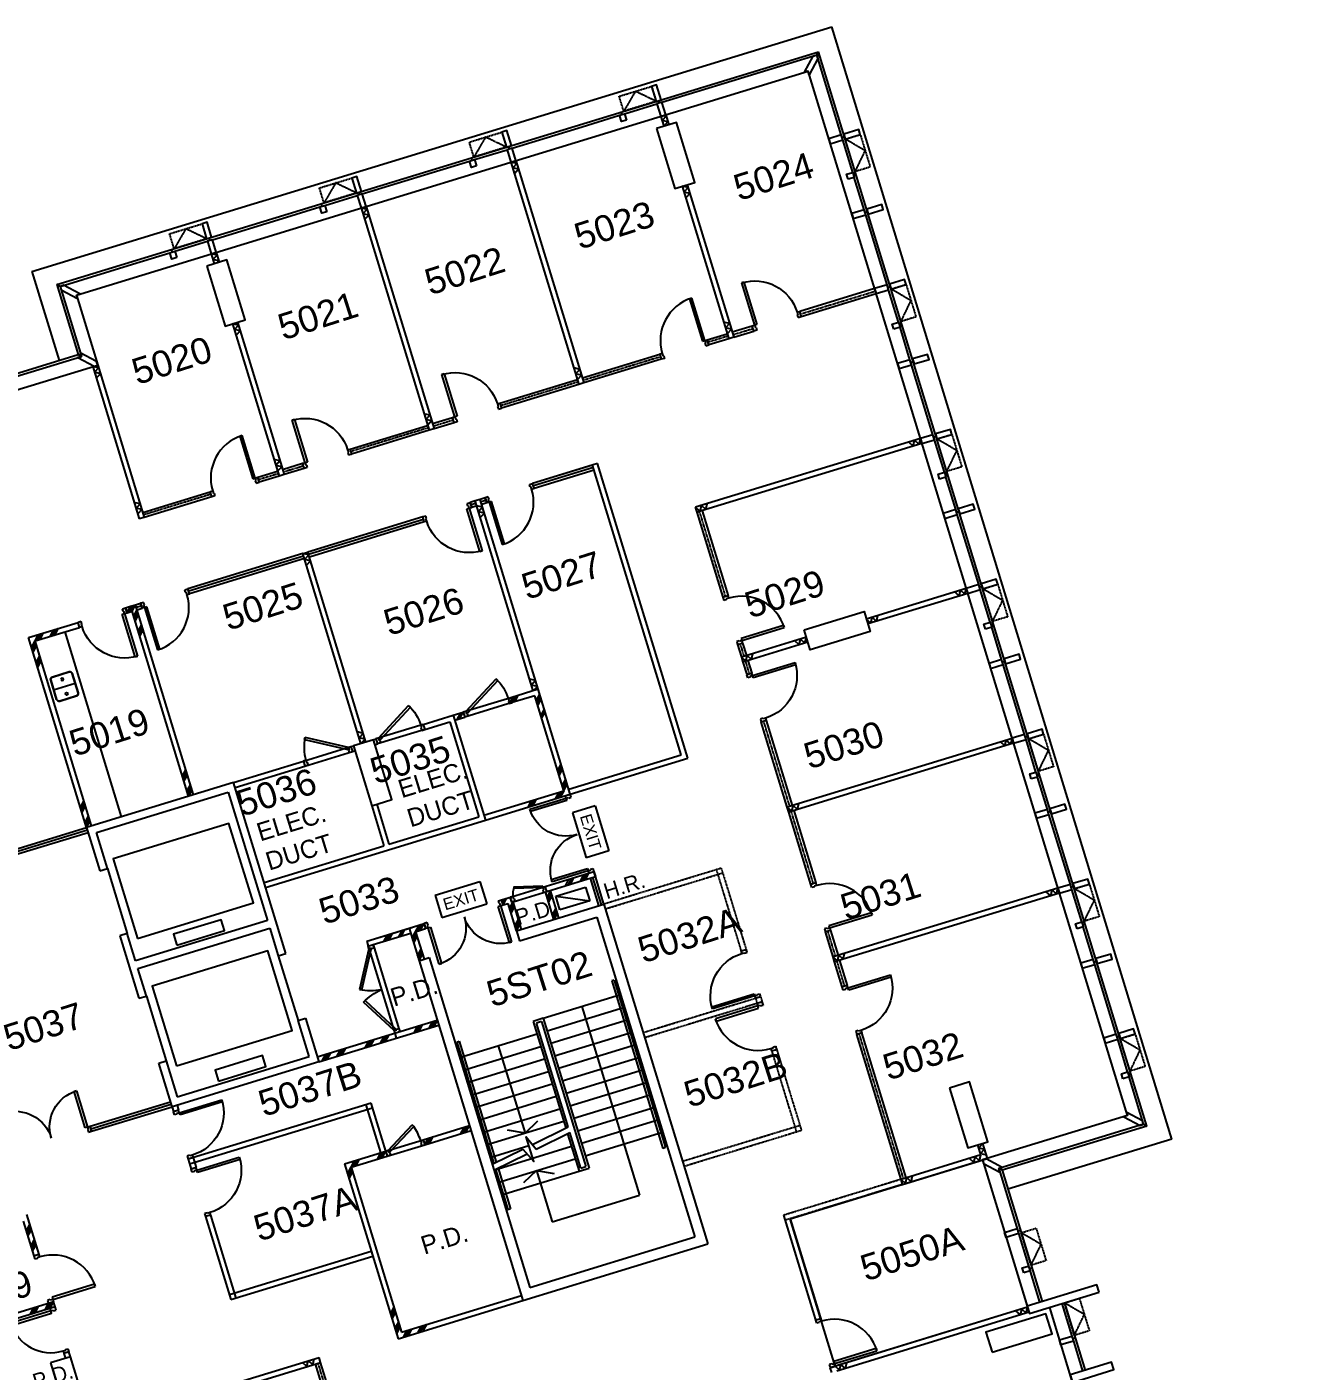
# Model space of a CAD drawing. Header units: millimetres. Extents: x 0 to 98691, y 3311 to 112614.
# Drawn here: x 34473 to 58829, y 40851 to 66577 of the extents above; entities that cross this region are included whole.
import ezdxf
from ezdxf.enums import TextEntityAlignment as Align

# ---------------------------------------------------------------- set-up
doc = ezdxf.new("R2010")
doc.units = ezdxf.units.MM
doc.linetypes.add('HIDDEN', pattern=[9.525, 6.35, -3.175])
doc.linetypes.add('HIDDEN2', pattern=[4.7625, 3.175, -1.5875])
for name, color, linetype in [('DLN041_3', 8, 'Continuous'), ('DLN041__', 8, 'Continuous'), ('DLN061__', 8, 'Continuous'), ('DLN210__', 8, 'Continuous'), ('DLN220__', 8, 'Continuous'), ('DLN228__', 8, 'Continuous'), ('DLN240__', 8, 'Continuous'), ('DLN280__', 8, 'Continuous'), ('DLN314__', 8, 'Continuous'), ('DLN315__', 8, 'Continuous'), ('DLN325__', 8, 'Continuous'), ('DLN580__', 8, 'Continuous'), ('DLN583__', 8, 'Continuous'), ('DLN661__', 8, 'Continuous'), ('DLN740__', 8, 'Continuous'), ('FITDOOR', 8, 'Continuous'), ('FURNITURE', 8, 'Continuous')]:
    doc.layers.add(name, color=color, linetype=linetype)
doc.styles.add('ROMANS', font='swissl.ttf')
doc.styles.add('SWIS721LT750', font='swissl.ttf')

# ---------------------------------------------------------------- blocks, each defined once
blk = doc.blocks.new('FSEX-V01')
at = {"layer": 'DLN580__'}
for p, q in [((0, 300), (0, 0)), ((0, 300), (600, 300)), ((600, 300), (600, 0)), ((0, 0), (600, 0))]:
    blk.add_line(p, q, dxfattribs=at)
at = {"layer": 'DLN580__', "style": 'ROMANS'}
blk.add_text('EXIT', height=150, dxfattribs=at).set_placement((300, 150), align=Align.MIDDLE)
blk = doc.blocks.new('DR1CR2')
at = {"layer": 'FITDOOR'}
for p, q in [((-50, 0), (-50, -50)), ((-50, 0), (0, 0)), ((0, 0), (0, -25)), ((-62.5, -50), (-50, -50)), ((-62.5, -50), (-62.5, -100)), ((-62.5, -100), (0, -100)), ((-12, -25), (0, -25)), ((-12, -75), (0, -75)), ((0, -75), (0, -100))]:
    blk.add_line(p, q, dxfattribs=at)
blk = doc.blocks.new('DR1AD')
at = {"layer": 'FITDOOR'}
for p, q in [((-45, 1), (0, 1)), ((-45, 1), (-45, 0)), ((0, 0), (0, 1)), ((-45, 0), (0, 0))]:
    blk.add_line(p, q, dxfattribs=at)
blk = doc.blocks.new('DR1AM')
at = {"layer": 'FITDOOR'}
blk.add_arc((0, 0), 1, 90, 180, dxfattribs=at)
blk = doc.blocks.new('DR1CL2')
at = {"layer": 'FITDOOR'}
for p, q in [((50, 0), (0, 0)), ((0, 0), (0, -25)), ((50, 0), (50, -50)), ((12, -25), (0, -25)), ((0, -75), (0, -100)), ((12, -75), (0, -75)), ((62.5, -100), (0, -100)), ((62.5, -50), (50, -50)), ((62.5, -50), (62.5, -100))]:
    blk.add_line(p, q, dxfattribs=at)
blk = doc.blocks.new('FSHR-V01')
at = {"layer": 'DLN580__'}
for p, q in [((0, 0), (600, -273)), ((0, 0), (600, 0)), ((0, -273), (0, 0)), ((600, 0), (600, -273)), ((600, -273), (0, -273))]:
    blk.add_line(p, q, dxfattribs=at)
blk = doc.blocks.new('DR1CD')
at = {"layer": 'FITDOOR'}
for p, q in [((0, 1), (45, 1)), ((0, 1), (0, 0)), ((45, 0), (45, 1)), ((0, 0), (45, 0))]:
    blk.add_line(p, q, dxfattribs=at)
blk = doc.blocks.new('DR2M')
at = {"layer": 'FITDOOR'}
for centre, start, end in [((0, 0), 0, 90), ((1, 0), 90, 180)]:
    blk.add_arc(centre, 0.5, start, end, dxfattribs=at)
blk = doc.blocks.new('WINDOW-OPEN')
at = {"layer": 'DLN314__', "linetype": 'HIDDEN2', "ltscale": 0.05}
blk.add_lwpolyline([(650, 0), (0, 0), (0, 300), (650, 300)], close=True, dxfattribs=at)
blk.add_lwpolyline([(650, 0), (325, 300), (0, 0)], dxfattribs=at)
blk = doc.blocks.new('SANSS-V01')
at = {"layer": 'DLN740__'}
blk.add_lwpolyline([(192, 482), (-192, 482, 0.414214), (-240, 434), (-240, 98, 0.414214), (-192, 50), (192, 50, 0.414214), (240, 98), (240, 434, 0.414214)], format="xyb", close=True, dxfattribs=at)
blk.add_circle((-144, 266), 24, dxfattribs=at)
blk = doc.blocks.new('314')
at = {"layer": 'DLN314__'}
blk.add_line((600, -250), (600, -300), dxfattribs=at)
for points in [[(650, 0), (550, 0), (550, -250), (650, -250)], [(650, -300), (550, -300), (550, -600), (650, -600)]]:
    blk.add_lwpolyline(points, close=True, dxfattribs=at)
blk = doc.blocks.new('210')
at = {"layer": 'DLN314__'}
blk.add_line((1350, -250), (1350, -300), dxfattribs=at)
blk.add_lwpolyline([(1300, -125), (1400, -125), (1400, -250), (1300, -250)], close=True, dxfattribs=at)
blk = doc.blocks.new('314-1')
at = {"layer": 'DLN314__'}
blk.add_line((-250, -250), (-300, -300), dxfattribs=at)
blk.add_lwpolyline([(71, 0), (0, 0), (0, 71), (-250, -179), (-250, -250), (-179, -250)], close=True, dxfattribs=at)
blk = doc.blocks.new('dh')
at = {"layer": 'DLN314__'}
blk.add_line((38450, 50), (38450, 0), dxfattribs=at)
blk.add_lwpolyline([(38500, 50), (38500, 300), (38400, 300), (38400, 50)], close=True, dxfattribs=at)
blk = doc.blocks.new('314-2')
at = {"layer": 'DLN314__'}
blk.add_line((-375, 199), (-312, 166), dxfattribs=at)
blk.add_lwpolyline([(-333, 234), (-312, 166), (-380, 145), (-68, -21), (0, 0), (-21, 68)], close=True, dxfattribs=at)
blk = doc.blocks.new('A$C5E6A116D')
at = {"layer": 'DLN314__'}
blk.add_line((0, 0), (50, 50), dxfattribs=at)
blk.add_lwpolyline([(-21, 50), (50, 50), (50, -21), (300, 229), (300, 300), (229, 300)], close=True, dxfattribs=at)
blk = doc.blocks.new('g')
at = {"layer": 'DLN061__'}
for p, q in [((-200, 0), (-100, 100)), ((-150, 0), (-50, 100)), ((-100, 0), (0, 100)), ((100, 0), (200, 100)), ((150, 0), (250, 100)), ((200, 0), (300, 100))]:
    blk.add_line(p, q, dxfattribs=at)

msp = doc.modelspace()

# ---------------------------------------------------------------- linework, layer by layer
at = {"layer": 'DLN061__'}
for p, q in [((46712, 64869), (46633, 64785)), ((46712, 64869), (46660, 64881)), ((46746, 64759), (46633, 64785)), ((46746, 64759), (46667, 64674)), ((43852, 63962), (43739, 63988)), ((43852, 63962), (43773, 63878)), ((43886, 63852), (43773, 63878)), ((43886, 63852), (43807, 63767)), ((47130, 63501), (47018, 63527)), ((47130, 63501), (47051, 63416)), ((47164, 63390), (47051, 63416)), ((47164, 63390), (47085, 63306)), ((40983, 63085), (40870, 63111)), ((40983, 63085), (40904, 63001)), ((41017, 62975), (40904, 63001)), ((41017, 62975), (40938, 62890)), ((38114, 62208), (38002, 62234)), ((38114, 62208), (38035, 62124)), ((38148, 62098), (38035, 62124)), ((38148, 62098), (38111, 62058)), ((38523, 60869), (38411, 60895)), ((38523, 60869), (38445, 60785)), ((38557, 60759), (38445, 60785)), ((38557, 60759), (38478, 60674)), ((47925, 60900), (47813, 60926)), ((47925, 60900), (47846, 60816)), ((47959, 60790), (47846, 60816)), ((47959, 60790), (47880, 60705)), ((35846, 60051), (35733, 60077)), ((35846, 60051), (35767, 59966)), ((35879, 59940), (35767, 59966)), ((45056, 60023), (44944, 60049)), ((45056, 60023), (44977, 59939)), ((35879, 59940), (35801, 59856)), ((45090, 59913), (44977, 59939)), ((45090, 59913), (45011, 59828)), ((42187, 59146), (42075, 59172)), ((42187, 59146), (42109, 59062)), ((42221, 59036), (42109, 59062)), ((42221, 59036), (42142, 58951)), ((51442, 58553), (51468, 58665)), ((51552, 58587), (51468, 58665)), ((51552, 58587), (51578, 58699)), ((51442, 58553), (51357, 58632)), ((39318, 58269), (39206, 58295)), ((39318, 58269), (39240, 58185)), ((39352, 58159), (39240, 58185)), ((39352, 58159), (39273, 58074)), ((36641, 57450), (36528, 57476)), ((36641, 57450), (36562, 57366)), ((43197, 57383), (43084, 57409)), ((43197, 57383), (43118, 57299)), ((47359, 57305), (47275, 57383)), ((47359, 57305), (47385, 57417)), ((47470, 57338), (47385, 57417)), ((47470, 57338), (47496, 57451)), ((36674, 57340), (36562, 57366)), ((36674, 57340), (36596, 57255)), ((43231, 57273), (43118, 57299)), ((43231, 57273), (43152, 57188)), ((39868, 56470), (39756, 56496)), ((39868, 56470), (39790, 56386)), ((39902, 56360), (39790, 56386)), ((39902, 56360), (39823, 56275)), ((52429, 55718), (52455, 55830)), ((52319, 55684), (52235, 55763)), ((52319, 55684), (52345, 55796)), ((52429, 55718), (52345, 55796)), ((36390, 55363), (36457, 55488)), ((36438, 55377), (36504, 55502)), ((36486, 55392), (36552, 55517)), ((36515, 55296), (36581, 55421)), ((36530, 55248), (36596, 55373)), ((36544, 55201), (36611, 55326)), ((50738, 55200), (50764, 55313)), ((35013, 54942), (35079, 55067)), ((36603, 55009), (36669, 55134)), ((36617, 54962), (36684, 55086)), ((50627, 55167), (50543, 55245)), ((50627, 55167), (50653, 55279)), ((50738, 55200), (50653, 55279)), ((34564, 54700), (34631, 54825)), ((34631, 54825), (34697, 54950)), ((34678, 54839), (34745, 54964)), ((34726, 54854), (34793, 54979)), ((34917, 54912), (34984, 55037)), ((34965, 54927), (35032, 55052)), ((36632, 54914), (36698, 55039)), ((49259, 54748), (49174, 54827)), ((49259, 54748), (49285, 54861)), ((49369, 54782), (49285, 54861)), ((49369, 54782), (49395, 54895)), ((34579, 54652), (34645, 54777)), ((34593, 54604), (34660, 54729)), ((48237, 54436), (48262, 54548)), ((48347, 54469), (48262, 54548)), ((48347, 54469), (48373, 54582)), ((34652, 54413), (34718, 54538)), ((34666, 54365), (34733, 54490)), ((34681, 54317), (34747, 54442)), ((48237, 54436), (48152, 54514)), ((44211, 54066), (44099, 54092)), ((44211, 54066), (44132, 53981)), ((43765, 53644), (43831, 53769)), ((43813, 53658), (43879, 53783)), ((44245, 53955), (44132, 53981)), ((44245, 53955), (44166, 53871)), ((44225, 53680), (44291, 53805)), ((43717, 53629), (43784, 53754)), ((44239, 53632), (44306, 53757)), ((44254, 53584), (44320, 53709)), ((44312, 53393), (44379, 53518)), ((42713, 53322), (42779, 53447)), ((42761, 53337), (42827, 53462)), ((44327, 53345), (44393, 53470)), ((40912, 53057), (40799, 53083)), ((40912, 53057), (40833, 52973)), ((40946, 52947), (40833, 52973)), ((40946, 52947), (40867, 52862)), ((53196, 52815), (53112, 52894)), ((53196, 52815), (53222, 52927)), ((53307, 52849), (53222, 52927)), ((53307, 52849), (53333, 52961)), ((37451, 52236), (37517, 52361)), ((37465, 52188), (37532, 52313)), ((37480, 52140), (37546, 52265)), ((44634, 52341), (44700, 52466)), ((44648, 52293), (44715, 52418)), ((44663, 52245), (44729, 52370)), ((37538, 51949), (37605, 52074)), ((37553, 51901), (37619, 52026)), ((37568, 51854), (37634, 51978)), ((44722, 52054), (44788, 52179)), ((44736, 52006), (44803, 52131)), ((44751, 51958), (44817, 52083)), ((35500, 51640), (35566, 51765)), ((35514, 51592), (35581, 51717)), ((44129, 51768), (44063, 51643)), ((44177, 51783), (44111, 51658)), ((44225, 51798), (44158, 51673)), ((44655, 51929), (44589, 51804)), ((44703, 51944), (44637, 51819)), ((44751, 51958), (44684, 51833)), ((49224, 51601), (49250, 51713)), ((35529, 51544), (35595, 51669)), ((35587, 51353), (35654, 51478)), ((49114, 51567), (49029, 51646)), ((49114, 51567), (49140, 51679)), ((49224, 51601), (49140, 51679)), ((35602, 51305), (35668, 51430)), ((35617, 51257), (35683, 51382)), ((44784, 50139), (44851, 50263)), ((44832, 50153), (44898, 50278)), ((44880, 50168), (44946, 50293)), ((45071, 50226), (45138, 50351)), ((45119, 50241), (45185, 50366)), ((45167, 50256), (45233, 50380)), ((44497, 50051), (44431, 49926)), ((44512, 50003), (44446, 49878)), ((44527, 49955), (44460, 49830)), ((54073, 49946), (53989, 50025)), ((54073, 49946), (54099, 50059)), ((54184, 49980), (54099, 50059)), ((54184, 49980), (54210, 50092)), ((43574, 49821), (43607, 49883)), ((43589, 49773), (43655, 49898)), ((43714, 49707), (43780, 49832)), ((43728, 49659), (43795, 49784)), ((43743, 49611), (43809, 49736)), ((44600, 49716), (44533, 49591)), ((44614, 49668), (44548, 49544)), ((41963, 49276), (42030, 49401)), ((42011, 49291), (42077, 49416)), ((43816, 49372), (43882, 49497)), ((43831, 49324), (43897, 49449)), ((43845, 49276), (43912, 49401)), ((44629, 49621), (44563, 49496)), ((41370, 49199), (41303, 49074)), ((41418, 49214), (41351, 49089)), ((41657, 49287), (41590, 49162)), ((41704, 49302), (41638, 49177)), ((41849, 49137), (41915, 49261)), ((41864, 49089), (41930, 49214)), ((41878, 49041), (41945, 49166)), ((41915, 49261), (41982, 49386)), ((41951, 48802), (42018, 48927)), ((41966, 48754), (42032, 48879)), ((41981, 48706), (42047, 48831)), ((49991, 48698), (49906, 48777)), ((49991, 48698), (50017, 48810)), ((50101, 48732), (50017, 48810)), ((50101, 48732), (50127, 48844)), ((41946, 47451), (41880, 47326)), ((41994, 47466), (41927, 47341)), ((42042, 47481), (41975, 47356)), ((42233, 47539), (42166, 47414)), ((42281, 47554), (42214, 47429)), ((42328, 47568), (42262, 47443)), ((41017, 47167), (40950, 47042)), ((41065, 47182), (40998, 47057)), ((41112, 47196), (41046, 47072)), ((41304, 47255), (41237, 47130)), ((41351, 47270), (41285, 47145)), ((41399, 47284), (41333, 47159)), ((40188, 46914), (40122, 46789)), ((40236, 46929), (40170, 46804)), ((40284, 46943), (40217, 46818)), ((40475, 47002), (40409, 46877)), ((40523, 47016), (40456, 46891)), ((40571, 47031), (40504, 46906)), ((42831, 45411), (42898, 45536)), ((42879, 45426), (42945, 45550)), ((42090, 45184), (42156, 45309)), ((42138, 45199), (42204, 45324)), ((42186, 45214), (42252, 45339)), ((42783, 45396), (42850, 45521)), ((41182, 44907), (41248, 45032)), ((41229, 44921), (41296, 45046)), ((41277, 44936), (41344, 45061)), ((52696, 45125), (52775, 45209)), ((52696, 45125), (52808, 45099)), ((52730, 45014), (52808, 45099)), ((40679, 44753), (40746, 44878)), ((40727, 44768), (40794, 44893)), ((40775, 44782), (40841, 44907)), ((52601, 44843), (52517, 44921)), ((52601, 44843), (52627, 44955)), ((52711, 44876), (52627, 44955)), ((52711, 44876), (52737, 44989)), ((52730, 45014), (52842, 44989)), ((40613, 44628), (40679, 44753)), ((40628, 44580), (40694, 44705)), ((40642, 44533), (40709, 44658)), ((51292, 44442), (51207, 44521)), ((51292, 44442), (51318, 44555)), ((51402, 44476), (51318, 44555)), ((51402, 44476), (51428, 44589)), ((41498, 42076), (41432, 41951)), ((41513, 42028), (41446, 41903)), ((41527, 41980), (41461, 41855)), ((53493, 41926), (53408, 42005)), ((53493, 41926), (53519, 42038)), ((53603, 41960), (53519, 42038)), ((53603, 41960), (53629, 42072)), ((41586, 41789), (41519, 41664)), ((41600, 41741), (41534, 41616)), ((41615, 41693), (41549, 41568)), ((42027, 41714), (41960, 41589)), ((42075, 41729), (42008, 41604)), ((42122, 41744), (42056, 41619)), ((41740, 41627), (41674, 41502)), ((41788, 41641), (41721, 41516)), ((41836, 41656), (41769, 41531)), ((39834, 40939), (39750, 41018)), ((39834, 40939), (39860, 41052)), ((39945, 40973), (39860, 41052)), ((39945, 40973), (39971, 41086)), ((50032, 40868), (49947, 40947)), ((50032, 40868), (50058, 40980)), ((50142, 40902), (50058, 40980)), ((50142, 40902), (50168, 41014))]:
    msp.add_line(p, q, dxfattribs=at)
at = {"layer": 'DLN210__'}
for p, q in [((34570, 61896), (49881, 66577)), ((56389, 45290), (49881, 66577)), ((35045, 61644), (49629, 66102)), ((47970, 65543), (49595, 66040)), ((50063, 64510), (49595, 66040)), ((55915, 45542), (49629, 66102)), ((35420, 61445), (49429, 65728)), ((55540, 45741), (49429, 65728)), ((46631, 65134), (47970, 65543)), ((45914, 64914), (46535, 65104)), ((45101, 64666), (45818, 64885)), ((43762, 64257), (45101, 64666)), ((50282, 63793), (50092, 64414)), ((43045, 64037), (43666, 64227)), ((42232, 63789), (42949, 64008)), ((40893, 63379), (42232, 63789)), ((50502, 63076), (50312, 63697)), ((40176, 63160), (40797, 63350)), ((39363, 62912), (40080, 63131)), ((38024, 62502), (39363, 62912)), ((50940, 61641), (50531, 62980)), ((37307, 62283), (37928, 62473)), ((35107, 61611), (36494, 62035)), ((36494, 62035), (37211, 62254)), ((34570, 61896), (35091, 60194)), ((35045, 61644), (35454, 60305)), ((35107, 61611), (35517, 60272)), ((51160, 60924), (50970, 61545)), ((35420, 61445), (35829, 60106)), ((51379, 60207), (51189, 60828)), ((30242, 58712), (35454, 60305)), ((32696, 59409), (35517, 60272)), ((30043, 58337), (35829, 60106)), ((51817, 58772), (51408, 60111)), ((52037, 58055), (51847, 58677)), ((52256, 57338), (52066, 57959)), ((52695, 55903), (52285, 57242)), ((52914, 55186), (52724, 55808)), ((53133, 54469), (52943, 55090)), ((53572, 53034), (53162, 54373)), ((53791, 52317), (53601, 52939)), ((54010, 51600), (53820, 52221)), ((54449, 50165), (54039, 51504)), ((54668, 49448), (54478, 50070)), ((54887, 48731), (54697, 49353)), ((55326, 47296), (54917, 48635)), ((55545, 46579), (55355, 47201)), ((55852, 45575), (55574, 46484)), ((55540, 45741), (52767, 44893)), ((55852, 45575), (53079, 44727)), ((55915, 45542), (53141, 44694)), ((56389, 45290), (53252, 44331)), ((52767, 44893), (53622, 42096)), ((53079, 44727), (53861, 42169)), ((53141, 44694), (53909, 42184)), ((54048, 42070), (58829, 26434)), ((54287, 42143), (54477, 41521)), ((54335, 42157), (54730, 40866)), ((54507, 41425), (54682, 40852))]:
    msp.add_line(p, q, dxfattribs=at)
at = {"layer": 'DLN220__'}
for p, q in [((46608, 64865), (46667, 64674)), ((46704, 64895), (46762, 64703)), ((43739, 63988), (45040, 59733)), ((43835, 64018), (45136, 59762)), ((47113, 63556), (48005, 60639)), ((47018, 63527), (47909, 60610)), ((40870, 63111), (42172, 58856)), ((40966, 63140), (42267, 58885)), ((38097, 62263), (38156, 62072)), ((38002, 62234), (38060, 62043)), ((38411, 60895), (39303, 57978)), ((38506, 60924), (39398, 58008)), ((48005, 60639), (47909, 60610)), ((35733, 60077), (36625, 57160)), ((35829, 60106), (36721, 57189)), ((45136, 59762), (45040, 59733)), ((42267, 58885), (42172, 58856)), ((42267, 58885), (42172, 58856)), ((51578, 58699), (47275, 57383)), ((51608, 58603), (47304, 57288)), ((46998, 52645), (45302, 58192)), ((47123, 52579), (45398, 58221)), ((39398, 58008), (39303, 57978)), ((39398, 58008), (39303, 57978)), ((43151, 57534), (43055, 57505)), ((43151, 57534), (43055, 57505)), ((44166, 53871), (43055, 57505)), ((44262, 53900), (43151, 57534)), ((47304, 57288), (47275, 57383)), ((36721, 57189), (36625, 57160)), ((39756, 56496), (39851, 56525)), ((40867, 52862), (39756, 56496)), ((40962, 52891), (39851, 56525)), ((52455, 55830), (50543, 55245)), ((52485, 55734), (50572, 55150)), ((36361, 55458), (36457, 55488)), ((36361, 55458), (36390, 55363)), ((36390, 55363), (36361, 55458)), ((36390, 55363), (36486, 55392)), ((36457, 55488), (36552, 55517)), ((37568, 51854), (36486, 55392)), ((37663, 51883), (36552, 55517)), ((34506, 54891), (35452, 55181)), ((34631, 54825), (35482, 55085)), ((35482, 55085), (35452, 55181)), ((35482, 55085), (35452, 55181)), ((35617, 51257), (34506, 54891)), ((35712, 51286), (34631, 54825)), ((49395, 54895), (48152, 54514)), ((49424, 54799), (48181, 54419)), ((48152, 54514), (48181, 54419)), ((44262, 53900), (43736, 53739)), ((44195, 53775), (43765, 53644)), ((44751, 51958), (44195, 53775)), ((44876, 51892), (44262, 53900)), ((43736, 53739), (42827, 53462)), ((43765, 53644), (42856, 53366)), ((43736, 53739), (43765, 53644)), ((42062, 53228), (42636, 53403)), ((42091, 53132), (42570, 53278)), ((42570, 53278), (43125, 51461)), ((42636, 53403), (43250, 51395)), ((42665, 53308), (42856, 53366)), ((42827, 53462), (42856, 53366)), ((42827, 53462), (42856, 53366)), ((42062, 53228), (41154, 52950)), ((42091, 53132), (41183, 52854)), ((42062, 53228), (42091, 53132)), ((39767, 52526), (40676, 52804)), ((40676, 52804), (40723, 52818)), ((40676, 52804), (40705, 52708)), ((40676, 52804), (40705, 52708)), ((41154, 52950), (41183, 52854)), ((41154, 52950), (41183, 52854)), ((53333, 52961), (49029, 51646)), ((53362, 52866), (49058, 51550)), ((38428, 52117), (39767, 52526)), ((39767, 52526), (39796, 52430)), ((39796, 52430), (40705, 52708)), ((40705, 52708), (40753, 52723)), ((44846, 51988), (46998, 52645)), ((44876, 51892), (47123, 52579)), ((38457, 52021), (39796, 52430)), ((38428, 52117), (35617, 51257)), ((39428, 48846), (38428, 52117)), ((35804, 51158), (38329, 51929)), ((38329, 51929), (39080, 49472)), ((43221, 51491), (44751, 51958)), ((43250, 51395), (44876, 51892)), ((44780, 51863), (44876, 51892)), ((41074, 51671), (41308, 50906)), ((41170, 51700), (41404, 50935)), ((41404, 50935), (43125, 51461)), ((49058, 51550), (49029, 51646)), ((34077, 50786), (35617, 51257)), ((34092, 50739), (35631, 51209)), ((35617, 51257), (35871, 50425)), ((39042, 50108), (43250, 51395)), ((34106, 50691), (35646, 51161)), ((36014, 50469), (35804, 51158)), ((39013, 50204), (41308, 50906)), ((35871, 50425), (36014, 50469)), ((36014, 50469), (36395, 49226)), ((43751, 49927), (45329, 50410)), ((43751, 49927), (45329, 50410)), ((43780, 49832), (45358, 50314)), ((43780, 49832), (45358, 50314)), ((45423, 49759), (45262, 50285)), ((45471, 49773), (45310, 50299)), ((45329, 50410), (45358, 50314)), ((45358, 50314), (45329, 50410)), ((45329, 50410), (45358, 50314)), ((45519, 49788), (45358, 50314)), ((43560, 49869), (43751, 49927)), ((43560, 49869), (43751, 49927)), ((43775, 49935), (43727, 49920)), ((43756, 49824), (43727, 49920)), ((44426, 50029), (44396, 50125)), ((44563, 49496), (44402, 50022)), ((44658, 49525), (44497, 50051)), ((54210, 50092), (49906, 48777)), ((54239, 49997), (49936, 48681)), ((43589, 49773), (43685, 49802)), ((43845, 49276), (43685, 49802)), ((43756, 49824), (43804, 49839)), ((43941, 49306), (43780, 49832)), ((39080, 49472), (36555, 48700)), ((41790, 49328), (42077, 49416)), ((42077, 49416), (42107, 49320)), ((36395, 49226), (36251, 49182)), ((36251, 49182), (36617, 47987)), ((36555, 48700), (36395, 49226)), ((36599, 48556), (39124, 49328)), ((39124, 49328), (39285, 48802)), ((40978, 49079), (41844, 49344)), ((40978, 49079), (41790, 49328)), ((41103, 49013), (41820, 49232)), ((41465, 49228), (41399, 49104)), ((41790, 49328), (41981, 48706)), ((41915, 49261), (42107, 49320)), ((41915, 49261), (42076, 48736)), ((40978, 49079), (41007, 48984)), ((41007, 48984), (41103, 49013)), ((41007, 48984), (41103, 49013)), ((41007, 48984), (41505, 47354)), ((41103, 49013), (41601, 47383)), ((39285, 48802), (39428, 48846)), ((39285, 48802), (39665, 47559)), ((49936, 48681), (49906, 48777)), ((36760, 48030), (36599, 48556)), ((36617, 47987), (36760, 48030)), ((36760, 48030), (37140, 46787)), ((39665, 47559), (39808, 47603)), ((39808, 47603), (40063, 46771)), ((39875, 46871), (39665, 47559)), ((40033, 46867), (42328, 47568)), ((40063, 46771), (42358, 47473)), ((41516, 47320), (41611, 47349)), ((41516, 47320), (41611, 47349)), ((41516, 47320), (41545, 47224)), ((37351, 46099), (39875, 46871)), ((36997, 46743), (37140, 46787)), ((37251, 45911), (36997, 46743)), ((37140, 46787), (37351, 46099)), ((40063, 46771), (37251, 45911)), ((35682, 45536), (37222, 46007)), ((35697, 45488), (37236, 45959)), ((35711, 45441), (37251, 45911)), ((41063, 45979), (37558, 44907)), ((41092, 45883), (37587, 44812)), ((41248, 45032), (40967, 45950)), ((41344, 45061), (41063, 45979)), ((35711, 45441), (35682, 45536)), ((42061, 45280), (42945, 45550)), ((41344, 45061), (42061, 45280)), ((42061, 45280), (42090, 45184)), ((42090, 45184), (42975, 45455)), ((40555, 44820), (41344, 45061)), ((41344, 45061), (41373, 44965)), ((41373, 44965), (42090, 45184)), ((52737, 44989), (52679, 45180)), ((52862, 44922), (52775, 45209)), ((40555, 44820), (41578, 41472)), ((40679, 44753), (41373, 44965)), ((52737, 44989), (51207, 44521)), ((51237, 44425), (52862, 44922)), ((52480, 44805), (52480, 44805)), ((40679, 44753), (41644, 41597)), ((51237, 44426), (51207, 44521)), ((51237, 44426), (51237, 44426)), ((34707, 43084), (34473, 43849)), ((34611, 43055), (34406, 43724)), ((34707, 43084), (34611, 43055)), ((41578, 41472), (43969, 42203)), ((41644, 41597), (43939, 42299)), ((34841, 42132), (32737, 41488)), ((35014, 42080), (32766, 41393)), ((34984, 42175), (34841, 42132)), ((34984, 42175), (34889, 42146)), ((35014, 42080), (34984, 42175)), ((53629, 42072), (49852, 40917)), ((53658, 41977), (49977, 40851)), ((35715, 39785), (40066, 41115)), ((35744, 39689), (40096, 41019)), ((40096, 41019), (40066, 41115)), ((49881, 40822), (49852, 40917))]:
    msp.add_line(p, q, dxfattribs=at)
for points in [[(42636, 53403), (42827, 53462)], [(41106, 52935), (41154, 52950)], [(41135, 52840), (41183, 52854)], [(35306, 41123), (35277, 41219), (35181, 41190), (35210, 41094)]]:
    msp.add_lwpolyline(points, dxfattribs=at)
at = {"layer": 'DLN228__'}
for p, q in [((50701, 61568), (49267, 61129)), ((49296, 61034), (50730, 61472)), ((49296, 61034), (49267, 61129)), ((48358, 60852), (47976, 60735)), ((48005, 60639), (48387, 60756)), ((48387, 60756), (48358, 60852)), ((47498, 60589), (47880, 60705)), ((47527, 60493), (47498, 60589)), ((47909, 60610), (47527, 60493)), ((45107, 59858), (46589, 60311)), ((46618, 60215), (45136, 59762)), ((46589, 60311), (46618, 60215)), ((43529, 59375), (45011, 59828)), ((45040, 59733), (43558, 59280)), ((43529, 59375), (43558, 59280)), ((40660, 58498), (42142, 58951)), ((42620, 59097), (42238, 58980)), ((42650, 59002), (42267, 58885)), ((42650, 59002), (42620, 59097)), ((42172, 58856), (40689, 58402)), ((40660, 58498), (40689, 58402)), ((39752, 58220), (39369, 58103)), ((39781, 58125), (39752, 58220)), ((45398, 58221), (44155, 57841)), ((45302, 58192), (44155, 57841)), ((45317, 58144), (44169, 57793)), ((45317, 58144), (44169, 57793)), ((38891, 57957), (39273, 58074)), ((38920, 57862), (38891, 57957)), ((39303, 57978), (38920, 57862)), ((39781, 58125), (39398, 58008)), ((45332, 58096), (44184, 57745)), ((45332, 58096), (44184, 57745)), ((36691, 57285), (37982, 57679)), ((38012, 57584), (37982, 57679)), ((44184, 57745), (44155, 57841)), ((44184, 57745), (44155, 57841)), ((38012, 57584), (36721, 57189)), ((43055, 57505), (42959, 57476)), ((42959, 57476), (42989, 57380)), ((42989, 57380), (42959, 57476)), ((42959, 57476), (42989, 57380)), ((43070, 57457), (42974, 57428)), ((43084, 57409), (42989, 57380)), ((43246, 57563), (43151, 57534)), ((43261, 57516), (43165, 57486)), ((43276, 57468), (43180, 57438)), ((43246, 57563), (43276, 57468)), ((43276, 57468), (43246, 57563)), ((42051, 57198), (39851, 56525)), ((42066, 57150), (39866, 56478)), ((42080, 57102), (42051, 57198)), ((42080, 57102), (42051, 57198)), ((42080, 57102), (42051, 57198)), ((42080, 57102), (42051, 57198)), ((47801, 55662), (47304, 57288)), ((47400, 57317), (47897, 55691)), ((42080, 57102), (39881, 56430)), ((42080, 57102), (39881, 56430)), ((39756, 56496), (37556, 55824)), ((39770, 56448), (37571, 55776)), ((39785, 56401), (37586, 55728)), ((39785, 56401), (37586, 55728)), ((37586, 55728), (37556, 55824)), ((37586, 55728), (37556, 55824)), ((37586, 55728), (37556, 55824)), ((37586, 55728), (37556, 55824)), ((47897, 55691), (47801, 55662)), ((36552, 55517), (36648, 55546)), ((36552, 55517), (36648, 55546)), ((36567, 55469), (36662, 55498)), ((36567, 55469), (36662, 55498)), ((36581, 55421), (36677, 55450)), ((36581, 55421), (36677, 55450)), ((36648, 55546), (36677, 55450)), ((36677, 55450), (36648, 55546)), ((36648, 55546), (36677, 55450)), ((36677, 55450), (36648, 55546)), ((36648, 55546), (36677, 55450)), ((36677, 55450), (36648, 55546)), ((48079, 54754), (48175, 54783)), ((48079, 54754), (48152, 54514)), ((48175, 54783), (48248, 54544)), ((48181, 54419), (48254, 54180)), ((48277, 54448), (48350, 54209)), ((48254, 54180), (48350, 54209)), ((48628, 53300), (48532, 53271)), ((49029, 51646), (48532, 53271)), ((48628, 53300), (49125, 51675)), ((49482, 50163), (49058, 51550)), ((49154, 51579), (49578, 50193)), ((49578, 50193), (49482, 50163)), ((49856, 49284), (49760, 49255)), ((49906, 48777), (49760, 49255)), ((49856, 49284), (50002, 48806)), ((48146, 48892), (48241, 48921)), ((50082, 48203), (49936, 48681)), ((50031, 48710), (50177, 48232)), ((50177, 48232), (50082, 48203)), ((50177, 48232), (50082, 48203)), ((48519, 48013), (48423, 47983)), ((48548, 47917), (48453, 47888)), ((50455, 47324), (50359, 47294)), ((51207, 44521), (50359, 47294)), ((51303, 44550), (50455, 47324)), ((48730, 46979), (48826, 47009)), ((37376, 45845), (37280, 45816)), ((37654, 44937), (37558, 44907)), ((37712, 44745), (37616, 44716)), ((37990, 43837), (37894, 43808)), ((49670, 41855), (49574, 41826)), ((40468, 39460), (40000, 40990)), ((40563, 39489), (40096, 41019)), ((49852, 40917), (49947, 40947))]:
    msp.add_line(p, q, dxfattribs=at)
at = {"layer": 'DLN228__', "linetype": 'HIDDEN', "ltscale": 0.01}
for p, q in [((49281, 61082), (50716, 61520)), ((47990, 60687), (48373, 60804)), ((47895, 60658), (47512, 60541)), ((46604, 60263), (45121, 59810)), ((45026, 59781), (43544, 59327)), ((42635, 59050), (42253, 58933)), ((42157, 58903), (40675, 58450)), ((39766, 58172), (39384, 58056)), ((39288, 58026), (38905, 57909)), ((37997, 57632), (36706, 57237)), ((47849, 55677), (47352, 57302)), ((48127, 54768), (48200, 54529)), ((48229, 54433), (48302, 54194)), ((49077, 51660), (48580, 53286)), ((49530, 50178), (49106, 51565)), ((49954, 48791), (49808, 49269)), ((50130, 48217), (49983, 48696)), ((51255, 44536), (50407, 47309)), ((40516, 39475), (40048, 41005))]:
    msp.add_line(p, q, dxfattribs=at)
at = {"layer": 'DLN240__'}
for p, q in [((45718, 48333), (45670, 48318)), ((45670, 48318), (46650, 45114)), ((45718, 48333), (46698, 45129)), ((44357, 47603), (45839, 48056)), ((44357, 47603), (44166, 47544)), ((44357, 47603), (45234, 44734)), ((44430, 47364), (45912, 47817)), ((45098, 47829), (46202, 44219)), ((44166, 47544), (44790, 45504)), ((44324, 47540), (44228, 47511)), ((44835, 45526), (44228, 47511)), ((44324, 47540), (45172, 44767)), ((44503, 47125), (45985, 47578)), ((44576, 46886), (46059, 47339)), ((42702, 47149), (42750, 47164)), ((42702, 47149), (43412, 44827)), ((42750, 47164), (43458, 44850)), ((42757, 46852), (44239, 47305)), ((43498, 47079), (44009, 45405)), ((44649, 46647), (46132, 47100)), ((42830, 46613), (44312, 47066)), ((42903, 46374), (44385, 46827)), ((44722, 46407), (46205, 46861)), ((42976, 46135), (44458, 46588)), ((44796, 46168), (46278, 46622)), ((43049, 45896), (44531, 46349)), ((44869, 45929), (46351, 46383)), ((43122, 45657), (44604, 46110)), ((44942, 45690), (46424, 46143)), ((43195, 45418), (44677, 45871)), ((45015, 45451), (46497, 45904)), ((43268, 45179), (44750, 45632)), ((44009, 45405), (44257, 45640)), ((45088, 45212), (46570, 45665)), ((44009, 45405), (43673, 45462)), ((44151, 45190), (44835, 45526)), ((44225, 45099), (44869, 45415)), ((44824, 45393), (45043, 44675)), ((45076, 44738), (44869, 45415)), ((45161, 44973), (46643, 45426)), ((43341, 44940), (44082, 45166)), ((43380, 44812), (43969, 45101)), ((43414, 44700), (44897, 45154)), ((46698, 45129), (46650, 45114)), ((43414, 44700), (44047, 45011)), ((43487, 44461), (44970, 44915)), ((45076, 44738), (45172, 44767)), ((43446, 44716), (43682, 43946)), ((43492, 44738), (43730, 43960)), ((43561, 44222), (45043, 44675)), ((44229, 44688), (43981, 44453)), ((44229, 44688), (44528, 43708)), ((44229, 44688), (44565, 44632)), ((45043, 44675), (45234, 44734)), ((44528, 43708), (46202, 44219)), ((43682, 43946), (43730, 43960))]:
    msp.add_line(p, q, dxfattribs=at)
msp.add_lwpolyline([(43969, 45101), (44176, 44861), (44030, 45336), (44225, 45099)], dxfattribs=at)
at = {"layer": 'DLN280__'}
for p, q in [((43845, 49276), (45519, 49788)), ((45519, 49788), (47507, 43285)), ((43904, 49085), (45386, 49538)), ((45386, 49538), (47257, 43418)), ((43845, 49276), (43904, 49085)), ((41981, 48706), (42172, 48765)), ((41981, 48706), (43969, 42203)), ((42172, 48765), (44101, 42453)), ((43969, 42203), (47507, 43285)), ((44101, 42453), (47257, 43418))]:
    msp.add_line(p, q, dxfattribs=at)
for points in [[(46523, 64630), (46874, 63483), (47257, 63600), (46906, 64747)], [(37917, 61999), (38267, 60851), (38650, 60968), (38299, 62116)], [(49351, 55038), (50499, 55389), (50616, 55006), (49468, 54655)], [(40723, 52818), (41074, 51671), (41457, 51788), (41106, 52935)], [(40723, 52818), (41074, 51671), (41457, 51788), (41106, 52935)], [(52137, 46269), (52488, 45122), (52870, 45239), (52519, 46386)], [(52951, 41211), (54099, 41562), (53982, 41945), (52834, 41594)], [(34923, 41007), (35274, 39859), (35657, 39976), (35306, 41123)]]:
    msp.add_lwpolyline(points, close=True, dxfattribs=at)
at = {"layer": 'DLN314__'}
for points in [[(55003, 42361), (54956, 42504), (53622, 42096), (53666, 41953)], [(54487, 40635), (55284, 40879), (55236, 41021), (54443, 40779)]]:
    msp.add_lwpolyline(points, close=True, dxfattribs=at)
at = {"layer": 'DLN315__'}
for p, q in [((44780, 51863), (44876, 51892)), ((45209, 50373), (45329, 50410)), ((45209, 50373), (45329, 50410)), ((43589, 49773), (43560, 49869)), ((42061, 45280), (42090, 45184))]:
    msp.add_line(p, q, dxfattribs=at)
for centre, radius, start, end in [((40628, 52789), 850, 167, 197), ((40522, 44708), 1592, 20.5032, 31.3206)]:
    msp.add_arc(centre, radius, start, end, dxfattribs=at)
at = {"layer": 'DLN315__', "extrusion": (0, 0, -1)}
msp.add_ellipse((41201, 52965), major_axis=(601, 601), ratio=1, start_param=-0.034907, end_param=0.488692, dxfattribs=at)
at = {"layer": 'DLN325__', "extrusion": (0, 0, -1)}
for centre, major_axis, ratio, start_param, end_param in [((42875, 53476), (601, 601), 1, -0.034907, 0.488692), ((41595, 47404), (916, 527), 0.778095, 4.390204, 4.792747)]:
    msp.add_ellipse(centre, major_axis=major_axis, ratio=ratio, start_param=start_param, end_param=end_param, dxfattribs=at)
at = {"layer": 'DLN325__'}
msp.add_ellipse((41120, 48958), major_axis=(897, 266), ratio=0.868633, start_param=4.154982, end_param=4.611884, dxfattribs=at)
at = {"layer": 'DLN661__'}
for points in [[(36591, 49132), (38808, 49810), (38342, 51334), (36125, 50657)], [(37346, 49003), (38255, 49281), (38190, 49491), (37282, 49214)], [(37337, 46694), (39554, 47371), (39088, 48896), (36871, 48218)], [(38141, 46402), (39050, 46680), (38986, 46890), (38077, 46613)]]:
    msp.add_lwpolyline(points, close=True, dxfattribs=at)
at = {"layer": 'DLN740__'}
msp.add_line((36286, 51462), (35204, 55000), dxfattribs=at)
msp.add_lwpolyline([(34985, 53889), (35398, 54015)], dxfattribs=at)
at = {"layer": 'FITDOOR'}
for p, q in [((41021, 48936), (40842, 48156)), ((40885, 48146), (41065, 48926)), ((41065, 48926), (41021, 48936)), ((40885, 48146), (40842, 48156)), ((40947, 47946), (40916, 47913)), ((41501, 47368), (40916, 47913)), ((40947, 47946), (41532, 47400)), ((41532, 47400), (41501, 47368)), ((41391, 45075), (41849, 45566)), ((41882, 45535), (41424, 45045)), ((41882, 45535), (41849, 45566)), ((41424, 45045), (41391, 45075))]:
    msp.add_line(p, q, dxfattribs=at)
for points in [[(44348, 50135), (43798, 50116), (43799, 50091), (44349, 50110)], [(34167, 41769), (34181, 41726), (34946, 41960), (34933, 42003)]]:
    msp.add_lwpolyline(points, close=True, dxfattribs=at)
for centre, radius, start, end in [((44259, 49965), 485, 161.8201, 183.5962), ((34933, 42003), 800, 197, 287)]:
    msp.add_arc(centre, radius, start, end, dxfattribs=at)
at = {"layer": 'FURNITURE', "linetype": 'HIDDEN'}
for points in [[(47766, 50475), (45519, 49788)], [(47671, 50446), (48160, 48844)], [(47766, 50475), (48260, 48861)], [(47795, 50380), (45548, 49692)], [(48519, 48013), (46272, 47326)], [(48548, 47917), (46301, 47230)], [(48409, 48031), (48467, 47840)], [(48501, 48072), (48567, 47857)], [(48716, 47027), (49205, 45425)], [(48808, 47068), (49301, 45455)], [(49272, 45550), (47025, 44863)], [(49301, 45455), (47054, 44767)], [(51207, 44521), (48960, 43834)], [(51237, 44425), (48989, 43738)]]:
    msp.add_lwpolyline(points, dxfattribs=at)
at = {"layer": 'FURNITURE', "ltscale": 10}
for points in [[(37251, 45911), (37280, 45816)], [(37347, 45941), (37376, 45845)], [(37558, 44907), (37616, 44716)], [(37654, 44937), (37712, 44745)], [(37894, 43808), (38380, 42220)], [(37990, 43837), (38475, 42249)], [(48960, 43834), (49592, 41766)], [(49085, 43768), (49684, 41807)], [(38350, 42316), (41066, 43146)], [(38380, 42220), (41095, 43050)]]:
    msp.add_lwpolyline(points, dxfattribs=at)
at = {"layer": 'FURNITURE'}
msp.add_lwpolyline([(49085, 43768), (52767, 44893), (53629, 42072), (49947, 40947)], close=True, dxfattribs=at)

# ---------------------------------------------------------------- block references
at = {"layer": 'DLN061__', "xscale": -1, "rotation": 286.9999999991571}
msp.add_blockref('g', (34523, 43342), dxfattribs=at)
at = {"layer": 'DLN061__', "rotation": 17.00000000001532}
msp.add_blockref('g', (34727, 41992), dxfattribs=at)
at = {"layer": 'DLN220__', "xscale": -1, "rotation": 196.9999999931491}
for name, p in [('DR1CR2', (36390, 55363)), ('DR1CL2', (35482, 55085))]:
    msp.add_blockref(name, p, dxfattribs=at)
at = {"layer": 'DLN314__', "xscale": -1}
for name, p, rotation in [('314-1', (49429, 65728), 106.999999985477), ('dh', (42250, 80316), 106.9999999999756), ('dh', (43298, 78258), 106.9999999999756)]:
    msp.add_blockref(name, p, dxfattribs=dict(at, rotation=rotation))
at = {"layer": 'DLN314__'}
for name, p, rotation in [('WINDOW-OPEN', (45899, 64962), 17.00000000001532), ('314', (47230, 65055), 197.0000000000221), ('210', (47230, 65055), 197.0000000000312), ('314', (44361, 64178), 197.0000000000221), ('314', (50014, 63815), 107.0000000000049), ('WINDOW-OPEN', (43030, 64085), 17.00000000001532), ('WINDOW-OPEN', (50140, 64429), 286.9999999991571), ('210', (44361, 64178), 197.0000000000312), ('210', (50453, 62381), 106.9999999999977), ('WINDOW-OPEN', (40161, 63208), 17.00000000001532), ('314', (41492, 63301), 197.0000000000221), ('210', (41492, 63301), 197.0000000000312), ('314', (50453, 62381), 107.0000000000049), ('WINDOW-OPEN', (37292, 62331), 17.00000000001532), ('314', (38623, 62424), 197.0000000000221), ('210', (38623, 62424), 197.0000000000312), ('314-1', (35420, 61445), 287.0000000144129), ('314', (50891, 60946), 107.0000000000049), ('WINDOW-OPEN', (51017, 61560), 286.9999999991571), ('210', (51330, 59512), 106.9999999999977), ('314', (51330, 59512), 107.0000000000049), ('314', (51768, 58077), 107.0000000000049), ('WINDOW-OPEN', (51894, 58691), 286.9999999991571), ('210', (52207, 56643), 106.9999999999977), ('314', (52207, 56643), 107.0000000000049), ('314', (52645, 55209), 107.0000000000049), ('WINDOW-OPEN', (52772, 55822), 286.9999999991571), ('210', (53084, 53774), 106.9999999999977), ('314', (53084, 53774), 107.0000000000049), ('314', (53523, 52340), 107.0000000000049), ('WINDOW-OPEN', (53649, 52953), 286.9999999991571), ('210', (53961, 50905), 106.9999999999977), ('314', (53961, 50905), 107.0000000000049), ('314', (54400, 49471), 107.0000000000049), ('WINDOW-OPEN', (54526, 50084), 286.9999999991571), ('210', (54838, 48036), 106.9999999999977), ('314', (54838, 48036), 107.0000000000049), ('314', (55277, 46602), 107.0000000000049), ('WINDOW-OPEN', (55403, 47215), 286.9999999991571), ('210', (55715, 45167), 106.9999999999977), ('314-1', (55540, 45741), 107.0000000145489), ('A$C5E6A116D', (53141, 44694), 107.0000000013531), ('WINDOW-OPEN', (53507, 43499), 286.9999999991571), ('210', (53819, 41451), 106.9999999999977), ('WINDOW-OPEN', (54335, 42157), 286.999999999218)]:
    msp.add_blockref(name, p, dxfattribs=dict(at, rotation=rotation))
msp.add_blockref('314-2', (35829, 60106), dxfattribs=at)
at = {"layer": 'DLN315__'}
for name, p, xscale, yscale, zscale, rotation in [('DR1AM', (48406, 60866), -850.0000000000197, 850, 850, 16.99999999990633), ('DR1AM', (47450, 60574), 850.0000000000197, 850.0000000000197, 850.0000000000197, 17.0000000001411), ('DR1AM', (42668, 59112), -850.0000000000197, 850, 850, 16.99999999990633), ('DR1AM', (39799, 58235), -850.0000000000197, 850, 850, 16.99999999990633), ('DR1AM', (38843, 57943), 850.0000000000136, 850.0000000000136, 850.0000000000136, 16.99999999997207), ('DR1AM', (48160, 54831), 849.9999999999758, 849.9999999999758, 849.9999999999758, 286.9999999996282), ('DR1AM', (48365, 54161), -849.9999999999758, 850, 850, 286.9999999997285), ('DR2M', (44795, 51815), -1450.000000000003, 1449.999999999993, 1450, 107.0000000003207), ('DR1AM', (49841, 49332), 849.9999999999758, 849.9999999999758, 849.9999999999758, 286.9999999996282), ('DR2M', (42154, 49335), -1450.000000000003, 1449.999999999993, 1450, 197.0000000003207), ('DR1AM', (48409, 48031), -850.0000000000306, 850, 850, 106.999999999925), ('DR1AM', (50192, 48184), -849.9999999999758, 850, 850, 287.0000000003882), ('DR1AM', (48467, 47840), 850.0000000000306, 850.0000000000306, 850.0000000000306, 106.9999999999758), ('DR1AM', (37391, 45797), -850.0000000000244, 850, 850, 287.0000000000146), ('DR1AM', (37727, 44697), -850.0000000000244, 850, 850, 287.0000000000146), ('DR1AM', (49933, 40994), 850.0000000000246, 850.0000000000246, 850.0000000000246, 286.999999999972)]:
    msp.add_blockref(name, p, dxfattribs=dict(at, xscale=xscale, yscale=yscale, zscale=zscale, rotation=rotation))
at = {"layer": 'DLN315__', "xscale": -1}
for name, p, yscale, rotation in [('DR1AD', (48406, 60866), 850, 16.99999999881936), ('DR1AD', (42668, 59112), 850, 16.99999999881936), ('DR1AD', (39799, 58235), 850, 16.99999999881936), ('DR1AD', (48365, 54161), 850, 286.9999999967056), ('DR1AD', (41201, 52965), 850, 316.9999999974071), ('DR1CD', (44795, 51815), 725.0000000000061, 107.0000000003086), ('DR1AD', (45219, 50428), 725.0000000000061, 107.0000000003086), ('DR1AD', (43541, 49759), 725.0000000000061, 197.0000000003088), ('DR1CD', (42154, 49335), 725.0000000000061, 197.0000000003088), ('DR1AD', (50192, 48184), 850, 286.9999999973654), ('DR1AD', (48409, 48031), 850, 106.99999999741), ('DR1AD', (37391, 45797), 850, 286.999999999069), ('DR1AD', (37727, 44697), 850, 286.999999999069)]:
    msp.add_blockref(name, p, dxfattribs=dict(at, yscale=yscale, rotation=rotation))
at = {"layer": 'DLN315__', "yscale": 850}
for p, rotation in [((47450, 60574), 17.00000000122808), ((38843, 57943), 17.00000000369218), ((48160, 54831), 287.0000000026511), ((40628, 52789), 77.00000000144317), ((49841, 49332), 287.0000000026511), ((48467, 47840), 107.0000000026511), ((49933, 40994), 287.0000000009165)]:
    msp.add_blockref('DR1AD', p, dxfattribs=dict(at, rotation=rotation))
at = {"layer": 'DLN315__', "xscale": -1}
for name, p, rotation in [('DR1CL2', (49267, 61129), 16.99999999881936), ('DR1CR2', (48358, 60852), 16.99999999881936), ('DR1CL2', (43529, 59375), 16.99999999881936), ('DR1CR2', (42620, 59097), 16.99999999881936), ('DR1CL2', (40660, 58498), 16.99999999881936), ('DR1CR2', (39752, 58220), 16.99999999881936), ('DR1CR2', (48350, 54209), 286.9999999967056), ('DR1CL2', (48628, 53300), 286.9999999967056), ('DR1CL2', (42062, 53228), 16.99999999842064), ('DR1CR2', (41154, 52950), 16.99999999842064), ('DR1CR2', (45233, 50380), 107.0000000003086), ('DR1CR2', (43589, 49773), 197.0000000003088), ('DR1CL2', (48146, 48892), 106.99999999741), ('DR1CR2', (50177, 48232), 286.9999999973654), ('DR1CR2', (48423, 47983), 106.99999999741), ('DR1CL2', (50455, 47324), 286.9999999973654), ('DR1CR2', (37376, 45845), 286.999999999069), ('DR1CL2', (42061, 45280), 16.99970958832795), ('DR1CR2', (41344, 45061), 16.99970958832795), ('DR1CL2', (37654, 44937), 286.999999999069), ('DR1CR2', (37712, 44745), 286.999999999069), ('DR1CL2', (37990, 43837), 286.999999999069)]:
    msp.add_blockref(name, p, dxfattribs=dict(at, rotation=rotation))
at = {"layer": 'DLN315__'}
for name, p, rotation in [('DR1CR2', (47498, 60589), 17.00000000122808), ('DR1CL2', (46589, 60311), 17.00000000122808), ('DR1CR2', (38891, 57957), 17.00000000369218), ('DR1CL2', (37982, 57679), 17.00000000369218), ('DR1CL2', (47897, 55691), 287.0000000026511), ('DR1CR2', (48175, 54783), 287.0000000026511), ('DR1CR2', (40676, 52804), 17.00000000160998), ('DR1CL2', (39767, 52526), 17.00000000160998), ('DR1CR2', (44780, 51863), 107.0000000039857), ('DR1CL2', (49578, 50193), 287.0000000026511), ('DR1CR2', (42107, 49320), 197.0000000039857), ('DR1CR2', (49856, 49284), 287.0000000026511), ('DR1CR2', (48453, 47888), 107.0000000026511), ('DR1CL2', (48730, 46979), 107.0000000026511), ('DR1CL2', (49670, 41855), 287.0000000009165), ('DR1CR2', (49947, 40947), 287.0000000009165)]:
    msp.add_blockref(name, p, dxfattribs=dict(at, rotation=rotation))
at = {"layer": 'DLN325__'}
for name, p, xscale, yscale, zscale, rotation in [('DR1AM', (43323, 57482), 850.0000000000346, 850.0000000000346, 850.0000000000346, 197.0000000017614), ('DR1AM', (42941, 57365), -850.000000000027, 850, 850, 196.999999998264), ('DR1AM', (36725, 55465), 850.0000000000025, 850.0000000000025, 850.0000000000025, 197.0000000017611), ('DR1AM', (36342, 55348), -850.0000000000142, 850, 850, 196.9999999964897), ('DR2M', (35634, 45522), -1450, 1450, 1450, 16.99996329326237), ('DR1AM', (34970, 42223), 849.9999999999991, 849.9999999999991, 849.9999999999991, 286.9999999999991)]:
    msp.add_blockref(name, p, dxfattribs=dict(at, xscale=xscale, yscale=yscale, zscale=zscale, rotation=rotation))
for name, p, rotation in [('DR1CL2', (44184, 57745), 197.0000000048881), ('DR1CR2', (43276, 57468), 197.0000000048881), ('DR1CL2', (37586, 55728), 197.0000000054862), ('DR1CR2', (36677, 55450), 197.0000000052869), ('DR1CR2', (41007, 48984), 106.999999999218), ('DR1CR2', (35682, 45536), 16.99996329326234), ('DR1CL2', (34707, 43084), 286.999999999218), ('DR1CR2', (34984, 42175), 286.999999999218), ('DR1CR2', (34918, 42051), 106.999999999218), ('DR1CL2', (35181, 41190), 106.999999999218)]:
    msp.add_blockref(name, p, dxfattribs=dict(at, rotation=rotation))
at = {"layer": 'DLN325__', "xscale": -1}
for name, p, rotation in [('DR1CR2', (42989, 57380), 196.9999999945445), ('DR1CL2', (42080, 57102), 196.9999999945445), ('DR1CL2', (43736, 53739), 16.99999999842064), ('DR1CR2', (42827, 53462), 16.99999999842064), ('DR1CR2', (43727, 49920), 16.99999999999163), ('DR1CL2', (44396, 50125), 16.99999999999163), ('DR1CR2', (41516, 47320), 106.999999999218)]:
    msp.add_blockref(name, p, dxfattribs=dict(at, rotation=rotation))
at = {"layer": 'DLN325__'}
for p, yscale, rotation in [((43323, 57482), 849.9999999999991, 197.0000000048881), ((36725, 55465), 850, 197.0000000052869), ((34970, 42223), 849.9999999999991, 286.999999999218)]:
    msp.add_blockref('DR1AD', p, dxfattribs=dict(at, yscale=yscale, rotation=rotation))
at = {"layer": 'DLN325__', "xscale": -1}
for name, p, yscale, rotation in [('DR1AD', (42941, 57365), 850, 196.9999999945445), ('DR1AD', (36342, 55348), 850, 196.9999999931491), ('DR1AD', (42875, 53476), 850, 316.9999999971022), ('DR1CD', (35634, 45522), 725, 16.99996329326237)]:
    msp.add_blockref(name, p, dxfattribs=dict(at, yscale=yscale, rotation=rotation))
at = {"layer": 'DLN580__', "rotation": 17.00000000001532}
msp.add_blockref('FSHR-V01', (44596, 49940), dxfattribs=at)
at = {"layer": 'DLN583__'}
for p, xscale, yscale, zscale, rotation in [((44919, 51536), 1.499999999981468, 1.499999999981468, 1.499999999981468, 286.9999999993805), ((42418, 49530), 1.499999999981469, 1.499999999981469, 1.499999999981469, 16.99999999938051)]:
    msp.add_blockref('FSEX-V01', p, dxfattribs=dict(at, xscale=xscale, yscale=yscale, zscale=zscale, rotation=rotation))
at = {"layer": 'DLN740__', "xscale": -1, "rotation": 106.999999999218}
msp.add_blockref('SANSS-V01', (35446, 54030), dxfattribs=at)
at = {"layer": 'DLN740__', "rotation": 106.9999999992179}
msp.add_blockref('SANSS-V01', (35446, 54030), dxfattribs=at)

# ---------------------------------------------------------------- texts
at = {"layer": 'DLN041_3', "style": 'SWIS721LT750'}
for s, p in [('5024', (48102, 63243)), ('5023', (45053, 62311)), ('5022', (42190, 61436)), ('5021', (39379, 60576)), ('5020', (36582, 59721)), ('5027', (44044, 55609)), ('5029', (48315, 55253)), ('5025', (38323, 55019)), ('5026', (41404, 54919)), ('5019', (35385, 52609)), ('5030', (49447, 52365)), ('5035', (41145, 52080)), ('5036', (38585, 51458)), ('5033', (40165, 49393)), ('5031', (50150, 49476)), ('5032A', (46271, 48654)), ('5ST02', (43376, 47811)), ('5037', (34125, 46975)), ('5032', (50961, 46410)), ('5032B', (47152, 45889)), ('5037B', (39005, 45715)), ('5037A', (38916, 43329)), ('5050A', (50529, 42566)), ('5039', (33146, 41856))]:
    msp.add_text(s, height=500, rotation=17.6659, dxfattribs=at).set_placement(p)
at = {"layer": 'DLN041__', "attachment_point": 7, "rotation": 17, "style": 'SWIS721LT750'}
for s, insert, char_height, width in [('{\\fUnivers|b0|i0|c0|p34;ELEC. DUCT}', (41819, 51251), 350, 2604.88), ('{\\fUnivers|b0|i0|c0|p34;ELEC. DUCT}', (39111, 50423), 350, 2604.88), ('{\\fUnivers|b0|i0|c0|p34;P.D.}', (43882, 49383), 300, 2604.88), ('{\\fUnivers|b0|i0|c0|p34;P.D.}', (41500, 47824), 350, 2604.88), ('{\\fUnivers|b0|i0|c0|p34;P.D.}', (42081, 43079), 350, 2604.88), ('{\\fUnivers|b0|i0|c0|p34;P.D.}', (34640, 40496), 300, 1310.63)]:
    msp.add_mtext(s, dxfattribs=dict(at, insert=insert, char_height=char_height, width=width))
at = {"layer": 'DLN580__', "insert": (45571, 49881), "char_height": 300, "width": 2017.31, "attachment_point": 7, "rotation": 17, "style": 'SWIS721LT750'}
msp.add_mtext('{\\fUnivers|b0|i0|c0|p34;H.R.}', dxfattribs=at)

doc.saveas('drawing.dxf')
